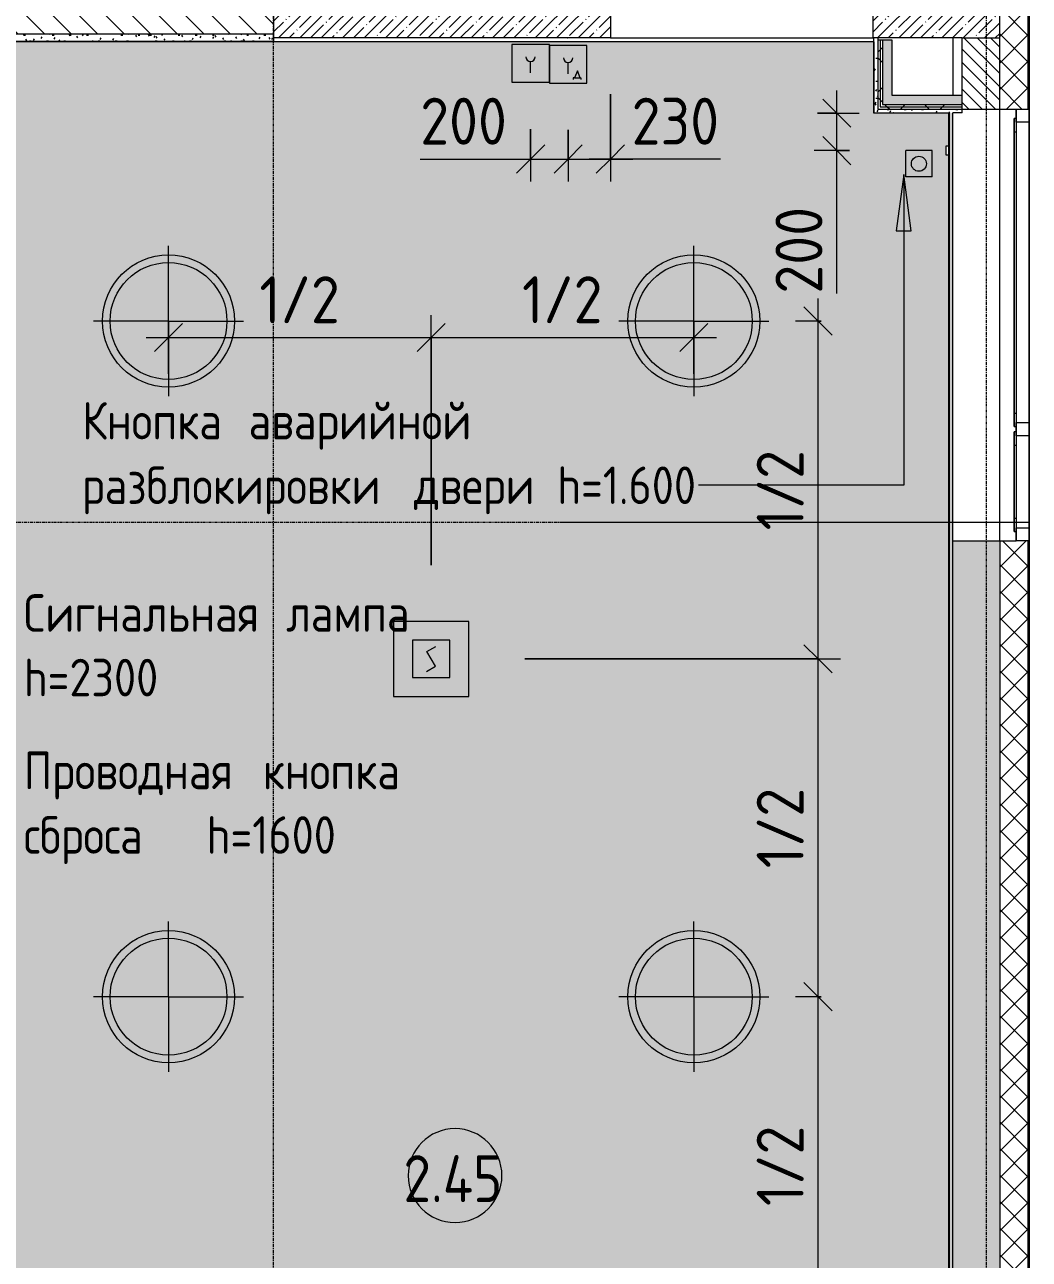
# Model space of a CAD drawing. Header units: millimetres. Extents: x 81548 to 272142, y -8553 to 29000.
# Drawn here: x 119883 to 125238, y 3872 to 10450 of the extents above; entities that cross this region are included whole.
import ezdxf

# ---------------------------------------------------------------- set-up
doc = ezdxf.new("R2010")
doc.units = ezdxf.units.MM
doc.linetypes.add('Осевая', pattern=[31.75, 6.35, -4.7625, 15.875, -4.7625])
for name, color, linetype, lineweight in [('A-ANNO-DIMS', 7, 'Continuous', 9), ('A-ANNO-DIMS-100', 7, 'Continuous', 9), ('A-AREA-IDEN', 7, 'Continuous', 9), ('A-GLAZ', 7, 'Continuous', 9), ('A-GLAZ-1', 7, 'Continuous', 13), ('A-WALL', 7, 'Continuous', 9), ('I-WALL', 7, 'Continuous', 9), ('Q-SPCQ', 7, 'Continuous', 9), ('Оси', 7, 'Continuous', 9), ('Оси-2', 7, 'Осевая', 9)]:
    doc.layers.add(name, color=color, linetype=linetype, lineweight=lineweight)
for name, color, linetype, lineweight, true_color in [('A-ANNO-NOTE', 1, 'Continuous', 9, 0xff0000), ('A-CLNG-1', 7, 'Continuous', 9, 0xeaeaea), ('A-WALL-1', 7, 'Continuous', 9, 0x3c3c3c), ('A-WALL-FNSH-1', 7, 'Continuous', 9, 0x3c3c3c), ('G-ANNO-TEXT-1', 7, 'Continuous', 9, 0x3c3c3c), ('I-WALL-1', 7, 'Continuous', 9, 0x535353), ('Q-SPCQ-3', 7, 'Continuous', 9, 0x008040), ('Q-SPCQ-4', 1, 'Continuous', 9, 0xff0000)]:
    doc.layers.add(name, color=color, linetype=linetype, lineweight=lineweight, true_color=true_color)
doc.layers.add('A-CLNG-PATT-1', color=7, linetype='Continuous', lineweight=9, transparency=1)
doc.styles.add('GOST Common', font='GOST_Common.ttf', dxfattribs={"width": 0.9, "height": 200})
doc.styles.add('GOST Common_1', font='GOST_Common.ttf', dxfattribs={"width": 0.9, "height": 250})
doc.styles.add('ISOCPEUR', font='isocpeur.ttf', dxfattribs={"width": 0.9, "height": 250})
doc.dimstyles.new('ISO-2_5_0_9К_БОЛЬШОЙ', dxfattribs={"dimscale": 304.8, "dimtxt": 248.995294, "dimasz": 0.492126, "dimexe": 0.393701, "dimexo": 0.984252, "dimgap": 0, "dimtad": 1, "dimdec": 0, "dimrnd": 10, "dimzin": 0, "dimdsep": 46, "dimtxsty": 'ISOCPEUR', "dimblk1": 'OBLIQUE', "dimblk2": 'OBLIQUE', "dimsah": 1, "dimcen": 0.09, "dimdle": 0.393701, "dimazin": 0, "dimtfac": 1, "dimtdec": 4, "dimtix": 1, "dimtmove": 0, "dimatfit": 3, "dimfxl": 1, "dimtvp": 1, "dimtolj": 1, "dimtzin": 0, "dimarcsym": 2})
doc.dimstyles.new('ISO-2_5_0_9К_БОЛЬШОЙ_1', dxfattribs={"dimscale": 304.8, "dimtxt": 248.995294, "dimasz": 0.492126, "dimexe": 0.393701, "dimexo": 0.984252, "dimgap": 0, "dimtad": 1, "dimdec": 0, "dimrnd": 10, "dimzin": 0, "dimdsep": 46, "dimtxsty": 'ISOCPEUR', "dimblk1": 'OBLIQUE', "dimblk2": 'OBLIQUE', "dimsah": 1, "dimcen": 0.09, "dimdle": 0.393701, "dimazin": 0, "dimtfac": 1, "dimtdec": 4, "dimtix": 1, "dimtmove": 1, "dimatfit": 3, "dimfxl": 1, "dimtvp": 1, "dimtolj": 1, "dimtzin": 0, "dimarcsym": 2})
pattern_1 = [(45, (0, 0), (-57.024626, 57.024626), []), (45, (57.025, 0), (-57.024626, 57.024626), [100.806, -20.161, 3.353, -16.808])]
pattern_2 = [(0, (0, 0), (121.92, 30.48), [10.058, -81.382, 10.058, -81.382, -487.68]), (0, (0, 0), (121.92, 30.48), [-182.88, 10.058, -172.822, 10.058, -81.382, -213.36]), (0, (0, 0), (121.92, 30.48), [-457.2, 10.058, -50.902, 10.058, -142.342]), (120, (45.72, 15.24), (-87.356454, 90.345817), [10.058, -81.382, 10.058, -81.382, -487.68]), (120, (45.72, 15.24), (-87.356454, 90.345817), [-182.88, 10.058, -172.822, 10.058, -81.382, -213.36]), (120, (45.72, 15.24), (-87.356454, 90.345817), [-457.2, 10.058, -50.902, 10.058, -142.342]), (240, (60.96, 76.2), (-34.563546, -120.825817), [10.058, -81.382, 10.058, -81.382, -487.68]), (240, (60.96, 76.2), (-34.563546, -120.825817), [-182.88, 10.058, -172.822, 10.058, -81.382, -213.36]), (240, (60.96, 76.2), (-34.563546, -120.825817), [-457.2, 10.058, -50.902, 10.058, -142.342])]
pattern_3 = [(45, (0, 0), (-106.06602, 106.06602), []), (135, (0, 0), (-106.06602, -106.06602), [])]

# ---------------------------------------------------------------- blocks, each defined once
blk = doc.blocks.new('120_Окно_СКБ_2Ст_Фрамуга сверху - 120_Окно_СКБ_2Ст_2300х2500_h_ ДОО-22877051-Сводный план потолков 2 этажа в осях 23-33')
at = {"layer": 'A-GLAZ'}
for p, q in [((1150, 83), (-1150, 83)), ((-1080, 83), (1080, 83)), ((-1150, 13), (1150, 13)), ((-1080, 13), (1080, 13))]:
    blk.add_line(p, q, dxfattribs=at)
at = {"layer": 'A-GLAZ-1'}
for p, q in [((-1150, 13), (-1150, 83)), ((-1150, 83), (-1080, 83)), ((-1080, 83), (-1080, 13)), ((520, 13), (520, 83)), ((520, 83), (590, 83)), ((590, 83), (590, 13)), ((1080, 13), (1080, 83)), ((1080, 83), (1150, 83)), ((1150, 83), (1150, 13)), ((-1080, 13), (-1150, 13)), ((-1100, 13), (-1100, 3)), ((-1100, 3), (540, 3)), ((540, 3), (-1100, 3)), ((-1030, 3), (-1030, 13)), ((470, 3), (470, 13)), ((590, 13), (520, 13)), ((540, 3), (540, 13)), ((570, 13), (570, 3)), ((570, 3), (1100, 3)), ((1100, 3), (570, 3)), ((640, 3), (640, 13)), ((1030, 3), (1030, 13)), ((1150, 13), (1080, 13)), ((1100, 3), (1100, 13))]:
    blk.add_line(p, q, dxfattribs=at)
blk = doc.blocks.new('Кнопка аварийной разблокировки двери - Тип 1-29506767-Сводный план потолков 2 этажа в осях 23-33')
at = {"layer": 'Q-SPCQ-3'}
for p, q in [((-15, 230), (125, 230)), ((-15, 90), (-15, 230)), ((125, 90), (125, 230)), ((-15, 90), (125, 90)), ((100, 15.5), (150, 15.5)), ((100, 0.5), (100, 15.5)), ((150, 0.5), (100, 0.5)), ((150, 15.5), (150, 0.5))]:
    blk.add_line(p, q, dxfattribs=at)
blk.add_circle((55, 160), 40, dxfattribs=at)
blk = doc.blocks.new('Дистанционный пожарный извещатель - Монтируемые на перекрытии-30370891-Сводный план потолков 2 этажа в осях 23-33')
at = {"layer": 'Q-SPCQ'}
for p, q in [((0, 200), (-200, 200)), ((-200, 200), (-200, 0)), ((0, 0), (0, 200)), ((-100, 50), (-100, 110)), ((-200, 0), (0, 0)), ((-72.6, 28.2), (-72.6, 18.2)), ((-66.8, 28.2), (-72.6, 28.2)), ((-49.9, 64.5), (-66.8, 28.2)), ((-66.8, 28.2), (-36.8, 28.2)), ((-36.8, 28.2), (-49.9, 64.5)), ((-36.8, 28.2), (-31.8, 28.2)), ((-31.8, 28.2), (-31.8, 18.2))]:
    blk.add_line(p, q, dxfattribs=at)
blk.add_arc((-100, 135), 25, 180, 360, dxfattribs=at)
blk = doc.blocks.new('Извещатель пожарный ручной - Монтируемые на перекрытии-30371694-Сводный план потолков 2 этажа в осях 23-33')
at = {"layer": 'Q-SPCQ'}
for p, q in [((0, 200), (-200, 200)), ((-200, 200), (-200, 0)), ((0, 0), (0, 200)), ((-100, 50), (-100, 110)), ((-200, 0), (0, 0))]:
    blk.add_line(p, q, dxfattribs=at)
blk.add_arc((-100, 135), 25, 180, 360, dxfattribs=at)
blk = doc.blocks.new('Извещатель потолочный - Монтируемые на перекрытии-30363607-Сводный план потолков 2 этажа в осях 23-33')
at = {"layer": 'Q-SPCQ'}
for p, q in [((-300, 300), (-300, -100)), ((100, 300), (-300, 300)), ((100, -100), (100, 300)), ((0, 200), (-200, 200)), ((-200, 200), (-200, 0)), ((0, 0), (0, 200)), ((-122.5, 139), (-74.9, 166.5)), ((-100, 100), (-122.5, 139)), ((-77.5, 61), (-100, 100)), ((-200, 0), (0, 0)), ((-125.1, 33.5), (-77.5, 61)), ((-300, -100), (100, -100))]:
    blk.add_line(p, q, dxfattribs=at)
blk = doc.blocks.new('DIMBLOCK31-Сводный план потолков 2 этажа в осях 23-33')
at = {"layer": 'A-ANNO-DIMS-100'}
for p, q in [((124211.8, 9659), (124211.8, 10099)), ((124109, 9979), (124331.8, 9979)), ((124211.8, 9979), (124109, 9979)), ((124211.8, 9591.1), (124211.8, 9879)), ((124279.5, 9779), (124091.8, 9779)), ((124211.8, 9779), (124279.5, 9779)), ((124211.8, 9017.1), (124211.8, 9591.1))]:
    blk.add_line(p, q, dxfattribs=at)
at = {"layer": 'A-ANNO-DIMS-100', "lineweight": 20}
for p, q in [((124211.8, 9979), (124136.8, 10054)), ((124211.8, 9979), (124286.8, 9904)), ((124211.8, 9779), (124136.8, 9854)), ((124211.8, 9779), (124286.8, 9704))]:
    blk.add_line(p, q, dxfattribs=at)
at = {"layer": 'A-ANNO-DIMS-100', "color": 0, "insert": (123885.2, 9017.1), "char_height": 250, "width": 568.858, "attachment_point": 1, "rotation": 90, "line_spacing_factor": 1.149209, "style": 'ISOCPEUR'}
blk.add_mtext('200', dxfattribs=at)
blk = doc.blocks.new('_Oblique')
at = {"color": 0, "linetype": 'ByBlock', "lineweight": -2}
blk.add_line((-0.5, -0.5), (0.5, 0.5), dxfattribs=at)
blk = doc.blocks.new('DIMBLOCK47-Сводный план потолков 2 этажа в осях 23-33')
at = {"layer": 'A-ANNO-DIMS-100'}
for p, q in [((122580, 9894.1), (122580, 9614.3)), ((122580, 9734.3), (122580, 9894.1)), ((122780, 9889), (122780, 9614.3)), ((122780, 9734.3), (122780, 9889)), ((121991.5, 9734.3), (122565.5, 9734.3)), ((122460, 9734.3), (122780, 9734.3)), ((122565.5, 9734.3), (122680, 9734.3))]:
    blk.add_line(p, q, dxfattribs=at)
at = {"layer": 'A-ANNO-DIMS-100', "lineweight": 20}
for p, q in [((122580, 9734.3), (122655, 9809.3)), ((122780, 9734.3), (122855, 9809.3)), ((122580, 9734.3), (122505, 9659.3)), ((122780, 9734.3), (122705, 9659.3))]:
    blk.add_line(p, q, dxfattribs=at)
at = {"layer": 'A-ANNO-DIMS-100', "color": 0, "insert": (121991.5, 10060.9), "char_height": 250, "width": 568.858, "attachment_point": 1, "line_spacing_factor": 1.149209, "style": 'ISOCPEUR'}
blk.add_mtext('200', dxfattribs=at)
blk = doc.blocks.new('DIMBLOCK48-Сводный план потолков 2 этажа в осях 23-33')
at = {"layer": 'A-ANNO-DIMS-100'}
for p, q in [((123005, 10080), (123005, 9614.3)), ((123005, 9734.3), (123005, 10080)), ((122780, 9889), (122780, 9614.3)), ((122780, 9734.3), (122780, 9889)), ((122780, 9734.3), (123125, 9734.3)), ((123018.4, 9734.3), (122892.5, 9734.3)), ((123592.4, 9734.3), (123018.4, 9734.3))]:
    blk.add_line(p, q, dxfattribs=at)
at = {"layer": 'A-ANNO-DIMS-100', "lineweight": 20}
for p, q in [((122780, 9734.3), (122855, 9809.3)), ((123005, 9734.3), (123080, 9809.3)), ((122780, 9734.3), (122705, 9659.3)), ((123005, 9734.3), (122930, 9659.3))]:
    blk.add_line(p, q, dxfattribs=at)
at = {"layer": 'A-ANNO-DIMS-100', "color": 0, "insert": (123118.4, 10060.9), "char_height": 250, "width": 568.858, "attachment_point": 1, "line_spacing_factor": 1.149209, "style": 'ISOCPEUR'}
blk.add_mtext('230', dxfattribs=at)
blk = doc.blocks.new('DIMBLOCK100-Сводный план потолков 2 этажа в осях 23-33')
at = {"layer": 'A-ANNO-DIMS-100', "lineweight": 20}
for p, q in [((124111.7, 5271), (124036.7, 5346)), ((124111.7, 5271), (124186.7, 5196)), ((124111.7, 3471), (124036.7, 3546)), ((124111.7, 3471), (124186.7, 3396))]:
    blk.add_line(p, q, dxfattribs=at)
at = {"layer": 'A-ANNO-DIMS-100'}
for p, q in [((124111.7, 3471), (124111.7, 5391)), ((124128.3, 5271), (123991.7, 5271)), ((124111.7, 5271), (124128.3, 5271)), ((122550, 3471), (124231.7, 3471)), ((124111.7, 3471), (122550, 3471))]:
    blk.add_line(p, q, dxfattribs=at)
at = {"layer": 'A-ANNO-DIMS-100', "color": 0, "insert": (123785.1, 4155.5), "char_height": 250, "width": 517.144, "attachment_point": 1, "rotation": 90, "line_spacing_factor": 1.149209, "style": 'ISOCPEUR'}
blk.add_mtext('1/2', dxfattribs=at)
blk = doc.blocks.new('DIMBLOCK101-Сводный план потолков 2 этажа в осях 23-33')
at = {"layer": 'A-ANNO-DIMS-100'}
for p, q in [((120650, 8589), (120650, 8903)), ((122050, 7571), (122050, 8903)), ((120530, 8783), (122050, 8783)), ((120650, 8783), (120650, 8589)), ((122050, 8783), (122050, 7571))]:
    blk.add_line(p, q, dxfattribs=at)
at = {"layer": 'A-ANNO-DIMS-100', "lineweight": 20}
for p, q in [((120650, 8783), (120725, 8858)), ((122050, 8783), (122125, 8858)), ((120650, 8783), (120575, 8708)), ((122050, 8783), (121975, 8708))]:
    blk.add_line(p, q, dxfattribs=at)
at = {"layer": 'A-ANNO-DIMS-100', "color": 0, "insert": (121134.5, 9109.6), "char_height": 250, "width": 517.144, "attachment_point": 1, "line_spacing_factor": 1.149209, "style": 'ISOCPEUR'}
blk.add_mtext('1/2', dxfattribs=at)
blk = doc.blocks.new('DIMBLOCK102-Сводный план потолков 2 этажа в осях 23-33')
at = {"layer": 'A-ANNO-DIMS-100'}
for p, q in [((122050, 7571), (122050, 8903)), ((123450, 8589), (123450, 8903)), ((122050, 8783), (123570, 8783)), ((122050, 8783), (122050, 7571)), ((123450, 8783), (123450, 8589))]:
    blk.add_line(p, q, dxfattribs=at)
at = {"layer": 'A-ANNO-DIMS-100', "lineweight": 20}
for p, q in [((122050, 8783), (122125, 8858)), ((123450, 8783), (123525, 8858)), ((122050, 8783), (121975, 8708)), ((123450, 8783), (123375, 8708))]:
    blk.add_line(p, q, dxfattribs=at)
at = {"layer": 'A-ANNO-DIMS-100', "color": 0, "insert": (122534.5, 9109.6), "char_height": 250, "width": 517.144, "attachment_point": 1, "line_spacing_factor": 1.149209, "style": 'ISOCPEUR'}
blk.add_mtext('1/2', dxfattribs=at)
blk = doc.blocks.new('DIMBLOCK103-Сводный план потолков 2 этажа в осях 23-33')
at = {"layer": 'A-ANNO-DIMS-100', "lineweight": 20}
for p, q in [((124111.7, 7071), (124036.7, 7146)), ((124111.7, 7071), (124186.7, 6996)), ((124111.7, 5271), (124036.7, 5346)), ((124111.7, 5271), (124186.7, 5196))]:
    blk.add_line(p, q, dxfattribs=at)
at = {"layer": 'A-ANNO-DIMS-100'}
for p, q in [((122550, 7071), (124231.7, 7071)), ((124111.7, 7071), (122550, 7071)), ((124111.7, 5151), (124111.7, 7071)), ((124128.3, 5271), (123991.7, 5271)), ((124111.7, 5271), (124128.3, 5271))]:
    blk.add_line(p, q, dxfattribs=at)
at = {"layer": 'A-ANNO-DIMS-100', "color": 0, "insert": (123785.1, 5955.5), "char_height": 250, "width": 517.144, "attachment_point": 1, "rotation": 90, "line_spacing_factor": 1.149209, "style": 'ISOCPEUR'}
blk.add_mtext('1/2', dxfattribs=at)
blk = doc.blocks.new('DIMBLOCK104-Сводный план потолков 2 этажа в осях 23-33')
at = {"layer": 'A-ANNO-DIMS-100'}
for p, q in [((124111.7, 7071), (124111.7, 8991)), ((124128.3, 8871), (123991.7, 8871)), ((124111.7, 8871), (124128.3, 8871)), ((122550, 7071), (124231.7, 7071)), ((124111.7, 7071), (122550, 7071))]:
    blk.add_line(p, q, dxfattribs=at)
at = {"layer": 'A-ANNO-DIMS-100', "lineweight": 20}
for p, q in [((124111.7, 8871), (124036.7, 8946)), ((124111.7, 8871), (124186.7, 8796)), ((124111.7, 7071), (124036.7, 7146)), ((124111.7, 7071), (124186.7, 6996))]:
    blk.add_line(p, q, dxfattribs=at)
at = {"layer": 'A-ANNO-DIMS-100', "color": 0, "insert": (123785.1, 7755.5), "char_height": 250, "width": 517.144, "attachment_point": 1, "rotation": 90, "line_spacing_factor": 1.149209, "style": 'ISOCPEUR'}
blk.add_mtext('1/2', dxfattribs=at)
blk = doc.blocks.new('Марка_Помещения - Номер-25198446-Сводный план потолков 2 этажа в осях 23-33')
at = {"layer": 'A-AREA-IDEN'}
for start, end in [(360, 180), (180, 360)]:
    blk.add_arc((0, 0), 2.5, start, end, dxfattribs=at)

msp = doc.modelspace()

# ---------------------------------------------------------------- hatches: boundary and pattern name
at = {"layer": 'A-CLNG-PATT-1'}
h = msp.add_hatch(color=256, dxfattribs=at)
h.paths.add_polyline_path([(123987.2, 170), (124809, 170), (124809, 9754), (124794, 9754), (124794, 9804), (124809, 9804), (124809, 9979), (124410, 9980), (124410, 10359), (119351, 10359), (119351, 170), (120770, 170), (120770, 520), (121150, 520), (121150, 170), (123730, 170)])
h.paths.add_polyline_path([(118830, 170), (119290, 170.5), (119290, 5160), (111910, 5160), (111909, 6600), (109770, 6599), (109770, 170), (112510, 170), (112510, 520), (112890, 520), (112890, 170), (115179, 170), (115180, 520), (115650, 520), (115650, 170), (117930, 170)])
h.paths.add_polyline_path([(118680, 5139), (118580, 5139), (118580, 5159), (118680, 5159)])
h.paths.add_polyline_path([(117855, 5139), (117855, 5159), (117955, 5159), (117955, 5139)])
at = {"layer": 'A-WALL'}
h = msp.add_hatch(dxfattribs=at)
h.set_pattern_fill('FP_1', color=256, style=0, pattern_type=2)
h.set_pattern_definition([(45, (0, 0), (-70.71068, 70.71068), []), (135, (0, 0), (-70.71068, -70.71068), [])])
h.paths.add_polyline_path([(125230, -250), (125230, 7700), (125080, 7700), (125080, -250)])
h.paths.add_polyline_path([(125080, 10000), (125230, 10000), (125230, 11920), (125080, 11920), (125080, 10095.8)])
h.paths.add_polyline_path([(125080, 13120), (125230, 13120), (125230, 21400), (125080, 21400), (125080, 13687.6)])
h = msp.add_hatch(dxfattribs=at)
h.set_pattern_fill('FP_3', color=256, style=0, pattern_type=2)
h.set_pattern_definition([(135, (0, 0), (-35.35534, -35.35534), [])])
h.paths.add_polyline_path([(124880, 10000), (125080, 10000), (125080, 10380), (124880, 10380), (124880, 10095.8)])
at = {"layer": 'G-ANNO-TEXT-1'}
msp.add_hatch(color=256, dxfattribs=at).paths.add_polyline_path([(124568.5, 9651.1), (124529, 9351.1), (124608, 9351.1)])
at = {"layer": 'I-WALL'}
h = msp.add_hatch(dxfattribs=at)
h.set_pattern_fill('FP_4', color=256, style=0, pattern_type=2)
h.set_pattern_definition([(135, (0, 0), (-70.71068, -70.71068), [])])
h.paths.add_polyline_path([(121210, 10400), (121210, 10600), (119330, 10600), (119330, 10400), (120172.3, 10400)])
h.paths.add_polyline_path([(111930, 10400), (111930, 10600), (111180, 10600), (111180, 10400), (111270.8, 10400)])
h.paths.add_polyline_path([(109650, 10400), (110230, 10400), (110230, 10600), (109105, 10600), (109105, 10400)])
h.paths.add_polyline_path([(107705, 10400), (107705, 10600), (107350, 10600), (107350, 10400), (107455.9, 10400)])
h = msp.add_hatch(dxfattribs=at)
h.set_pattern_fill('FP_2', color=256, style=0, pattern_type=2)
h.set_pattern_definition(pattern_1)
h.paths.add_polyline_path([(124880, 10380), (125080, 10380), (125080, 10600), (124405, 10600), (124405, 10380), (124430, 10380)])
h.paths.add_polyline_path([(122715.6, 10380), (123005, 10380), (123005, 10600), (121210, 10600), (121210, 10380), (121444, 10380)])
h = msp.add_hatch(dxfattribs=at)
h.set_pattern_fill('FP_20', color=256, style=0, pattern_type=2)
h.set_pattern_definition(pattern_2)
h.paths.add_polyline_path([(121210, 10360), (121210, 10400), (119330, 10400), (119330, 10360), (120172.3, 10360)])
h = msp.add_hatch(dxfattribs=at)
h.set_pattern_fill('FP_20', color=256, style=0, pattern_type=2)
h.set_pattern_definition(pattern_2)
h.paths.add_polyline_path([(124430, 10000), (124430, 10380), (124410, 10380), (124410, 10000)])
h = msp.add_hatch(dxfattribs=at)
h.set_pattern_fill('FP_30', color=256, style=0, pattern_type=2)
h.set_pattern_definition(pattern_3)
h.paths.add_polyline_path([(124430, 10000), (124442.5, 10000), (124442.5, 10370), (124430, 10370), (124430, 10095.8)])
h = msp.add_hatch(dxfattribs=at)
h.set_pattern_fill('FP_30', color=256, style=0, pattern_type=2)
h.set_pattern_definition(pattern_3)
h.paths.add_polyline_path([(124442.5, 10012.5), (124455, 10012.5), (124455, 10370), (124442.5, 10370), (124442.5, 10095.8)])
for points in [[(124455, 10025), (124505, 10025), (124505, 10370), (124455, 10370), (124455, 10095.8)], [(124880, 10025), (124880, 10075), (124505, 10075), (124505, 10025), (124623.1, 10025)]]:
    msp.add_hatch(color=256, dxfattribs=at).paths.add_polyline_path(points)
h = msp.add_hatch(dxfattribs=at)
h.set_pattern_fill('FP_20', color=256, style=0, pattern_type=2)
h.set_pattern_definition(pattern_2)
h.paths.add_polyline_path([(124830, 9980), (124880, 9980), (124880, 10000), (124410, 10000), (124410, 9980), (124810, 9980)])
h = msp.add_hatch(dxfattribs=at)
h.set_pattern_fill('FP_30', color=256, style=0, pattern_type=2)
h.set_pattern_definition(pattern_3)
h.paths.add_polyline_path([(124880, 10000), (124880, 10012.5), (124442.5, 10012.5), (124442.5, 10000), (124623.1, 10000)])
h = msp.add_hatch(dxfattribs=at)
h.set_pattern_fill('FP_30', color=256, style=0, pattern_type=2)
h.set_pattern_definition(pattern_3)
h.paths.add_polyline_path([(124880, 10012.5), (124880, 10025), (124455, 10025), (124455, 10012.5), (124623.1, 10012.5)])
h = msp.add_hatch(dxfattribs=at)
h.set_pattern_fill('FP_20', color=256, style=0, pattern_type=2)
h.set_pattern_definition(pattern_2)
h.paths.add_polyline_path([(124830, 170), (124830, 9980), (124810, 9980), (124810, 170)])
h = msp.add_hatch(dxfattribs=at)
h.set_pattern_fill('FP_2', color=256, style=0, pattern_type=2)
h.set_pattern_definition(pattern_1)
h.paths.add_polyline_path([(124830, -100), (125080, -100), (125080, 7700), (124830, 7700), (124830, 150)])

# ---------------------------------------------------------------- linework, layer by layer
at = {"layer": 'A-ANNO-NOTE'}
for p, q in [((120650, 8871), (120650, 9271)), ((123450, 8871), (123450, 9271)), ((120650, 8871), (120250, 8871)), ((120650, 8871), (120650, 8471)), ((120650, 8871), (121050, 8871)), ((123450, 8871), (123050, 8871)), ((123450, 8871), (123450, 8471)), ((123450, 8871), (123850, 8871)), ((120650, 5271), (120650, 5671)), ((123450, 5271), (123450, 5671)), ((120650, 5271), (120250, 5271)), ((120650, 5271), (120650, 4871)), ((120650, 5271), (121050, 5271)), ((123450, 5271), (123050, 5271)), ((123450, 5271), (123450, 4871)), ((123450, 5271), (123850, 5271))]:
    msp.add_line(p, q, dxfattribs=at)
for centre, radius in [((120650, 8871), 352), ((123450, 8871), 352), ((120650, 8871), 311.5), ((123450, 8871), 311.5), ((120650, 5271), 352), ((123450, 5271), 352), ((120650, 5271), 311.5), ((123450, 5271), 311.5)]:
    msp.add_circle(centre, radius, dxfattribs=at)
at = {"layer": 'A-CLNG-1'}
for p, q in [((124410, 10359), (119351, 10359)), ((124809, 9804), (124809, 9979)), ((124809, 170), (124809, 9754))]:
    msp.add_line(p, q, dxfattribs=at)
at = {"layer": 'A-WALL'}
for p, q in [((125080, 10000), (125080, 11920)), ((125230, 11920), (125230, 10000)), ((125233, 11920), (125233, 10000)), ((121210, 10825), (121210, 10360)), ((121210, 10400), (119330, 10400)), ((124442.5, 10370), (124442.5, 10012.5)), ((124455, 10370), (124455, 10025)), ((124880, 10380), (125080, 10380)), ((124442.5, 10012.5), (124880, 10012.5)), ((124455, 10025), (124880, 10025)), ((124410, 9980), (124810, 9980)), ((124809, 9980), (124809, 9979)), ((124810, 9980), (124810, 170)), ((124830, 150), (124830, 9980)), ((125230, 7700), (125230, -250)), ((125233, 7700), (125233, -253))]:
    msp.add_line(p, q, dxfattribs=at)
at = {"layer": 'A-WALL-1'}
for p, q in [((123005, 10620), (123005, 10380)), ((124405, 10380), (124405, 10620)), ((121210, 10360), (119350, 10360)), ((123005, 10380), (121210, 10380)), ((124880, 10380), (124405, 10380)), ((124410, 10359.5), (124410, 10380)), ((124430, 10380), (124430, 10000)), ((124430, 10370), (124505, 10370)), ((124505, 10370), (124505, 10075)), ((124880, 9980), (124880, 10380)), ((124505, 10075), (124880, 10075)), ((124430, 10000), (125168, 10000)), ((124880, 9980), (124830, 9980)), ((124830, 7700), (125168, 7700)), ((125080, 7700), (125080, -100))]:
    msp.add_line(p, q, dxfattribs=at)
at = {"layer": 'A-WALL-FNSH-1'}
for p, q in [((125238, 11920), (125238, 10000)), ((124409, 9979), (124409, 10359.5)), ((124409, 10359.5), (124410, 10359.5)), ((124410, 10359.5), (124410, 9980)), ((124809, 9979), (124409, 9979)), ((124809, 9754), (124809, 9804)), ((125238, 7700), (125238, -258))]:
    msp.add_line(p, q, dxfattribs=at)
at = {"layer": 'G-ANNO-TEXT-1'}
for p, q in [((124568.5, 9651.1), (124529, 9351.1)), ((124608, 9351.1), (124568.5, 9651.1)), ((124568.5, 9651.1), (124568.5, 7996.1)), ((124529, 9351.1), (124608, 9351.1)), ((123529.4, 7996.1), (123475.6, 7996.1)), ((124568.5, 7996.1), (123529.4, 7996.1))]:
    msp.add_line(p, q, dxfattribs=at)
at = {"layer": 'I-WALL-1'}
for p, q in [((123005, 10380), (124405, 10380)), ((124830, 10380), (124830, 10075)), ((125080, 7700), (125080, 10000))]:
    msp.add_line(p, q, dxfattribs=at)
at = {"layer": 'Оси'}
msp.add_line((122738, 7800), (125238, 7800), dxfattribs=at)
at = {"layer": 'Оси-2'}
for p, q in [((121210, 593.7), (121210, 19415.1)), ((125010, 593.7), (125010, 19415.1)), ((84847.6, 7800), (122738, 7800))]:
    msp.add_line(p, q, dxfattribs=at)

# ---------------------------------------------------------------- block references
at = {"layer": 'A-AREA-IDEN', "xscale": 99.99999999999993, "yscale": 99.99999999999993, "zscale": 99.99999999999993}
msp.add_blockref('Марка_Помещения - Номер-25198446-Сводный план потолков 2 этажа в осях 23-33', (122177, 4318), dxfattribs=at)
at = {"layer": 'A-GLAZ', "rotation": 269.9999999999999}
msp.add_blockref('120_Окно_СКБ_2Ст_Фрамуга сверху - 120_Окно_СКБ_2Ст_2300х2500_h_ ДОО-22877051-Сводный план потолков 2 этажа в осях 23-33', (125155, 8850), dxfattribs=at)
at = {"layer": 'Q-SPCQ-3', "rotation": 89.99999999999991}
msp.add_blockref('Кнопка аварийной разблокировки двери - Тип 1-29506767-Сводный план потолков 2 этажа в осях 23-33', (124809.5, 9654), dxfattribs=at)
at = {"layer": 'Q-SPCQ-4'}
for name, p in [('Извещатель пожарный ручной - Монтируемые на перекрытии-30371694-Сводный план потолков 2 этажа в осях 23-33', (122680, 10144.1)), ('Дистанционный пожарный извещатель - Монтируемые на перекрытии-30370891-Сводный план потолков 2 этажа в осях 23-33', (122880, 10139)), ('Извещатель потолочный - Монтируемые на перекрытии-30363607-Сводный план потолков 2 этажа в осях 23-33', (122150, 6971))]:
    msp.add_blockref(name, p, dxfattribs=at)

# ---------------------------------------------------------------- texts
at = {"layer": 'A-AREA-IDEN', "insert": (121902.3, 4426.5), "char_height": 250, "width": 685.443, "attachment_point": 1, "style": 'GOST Common_1'}
msp.add_mtext('2.45', dxfattribs=at)
at = {"layer": 'G-ANNO-TEXT-1', "char_height": 200, "attachment_point": 1, "style": 'GOST Common'}
for s, insert, width in [('Кнопка', (120189.5, 8440.1), 995.696), ('\\fGOST Common|b0|i0|c204|p34|;\\W.9; ', (121011, 8440.1), 79.367), ('аварийной', (121076.5, 8440.1), 1471.898), ('\\fGOST Common|b0|i0|c204|p34|;\\W.9; ', (122291, 8440.1), 79.367), ('разблокировки', (120189.5, 8096.1), 2063.544), ('\\fGOST Common|b0|i0|c204|p34|;\\W.9; ', (121892.1, 8096.1), 79.367), (' h=1.600', (122612.4, 8096.1), 1046.202), ('двери', (121957.6, 8096.1), 793.671), ('Сигнальная', (119878.4, 7415.4), 1616.202), ('\\fGOST Common|b0|i0|c204|p34|;\\W.9; ', (121211.9, 7415.4), 79.367), ('лампа', (121277.4, 7415.4), 851.392), ('h=2300', (119878.4, 7071.4), 945.19), ('Проводная', (119878.4, 6576.5), 1464.683), ('\\fGOST Common|b0|i0|c204|p34|;\\W.9; ', (121086.9, 6576.5), 79.367), ('кнопка', (121152.4, 6576.5), 974.05), ('\\fGOST Common|b0|i0|c204|p34|;\\W.9; ', (121956.1, 6576.5), 79.367), ('сброса', (119878.4, 6232.6), 916.329), ('  h=1600', (120634.5, 6232.6), 1060.633)]:
    msp.add_mtext(s, dxfattribs=dict(at, insert=insert, width=width))

# ---------------------------------------------------------------- dimensions: what is measured, and where the dimension line sits
at = {"layer": 'A-ANNO-DIMS'}
for base, p1, p2, override, picture, middle in [((123005, 9734.3), (122780, 10189), (123005, 10380), {"dimpost": '<>', "dimfxl": 295.137256}, 'DIMBLOCK48-Сводный план потолков 2 этажа в осях 23-33', (123402.8, 9894.3)), ((122780, 9734.3), (122580, 10194.1), (122780, 10189), {"dimpost": '<>', "dimfxl": 200.066093}, 'DIMBLOCK47-Сводный план потолков 2 этажа в осях 23-33', (122275.9, 9894.3))]:
    dim = msp.add_linear_dim(base=base, p1=p1, p2=p2, dimstyle='ISO-2_5_0_9К_БОЛЬШОЙ_1', override=override, dxfattribs=at)
    dim.commit()
    dim.dimension.update_dxf_attribs({"geometry": picture, "text_midpoint": middle, "dimtype": 160})
dim = msp.add_linear_dim(base=(124211.8, 9979), p1=(124579.5, 9779), p2=(124409, 9979), angle=90, dimstyle='ISO-2_5_0_9К_БОЛЬШОЙ_1', override={"dimpost": '<>', "dimfxl": 262.812195}, dxfattribs=at)
dim.commit()
dim.dimension.update_dxf_attribs({"geometry": 'DIMBLOCK31-Сводный план потолков 2 этажа в осях 23-33', "text_midpoint": (124051.8, 9301.5), "dimtype": 160, "text_rotation": 90})
for base, p1, p2, picture, middle in [((122050, 8783), (120650, 8889), (122050, 7271), 'DIMBLOCK101-Сводный план потолков 2 этажа в осях 23-33', (121350, 8908)), ((123450, 8783), (122050, 7271), (123450, 8889), 'DIMBLOCK102-Сводный план потолков 2 этажа в осях 23-33', (122750, 8908))]:
    dim = msp.add_linear_dim(base=base, p1=p1, p2=p2, text='1/2', dimstyle='ISO-2_5_0_9К_БОЛЬШОЙ', override={"dimpost": '<>', "dimfxl": 2139.638094}, dxfattribs=at)
    dim.commit()
    dim.dimension.update_dxf_attribs({"geometry": picture, "text_midpoint": middle})
for base, p1, p2, picture, middle in [((124111.7, 8871), (122250, 7071), (123828.3, 8871), 'DIMBLOCK104-Сводный план потолков 2 этажа в осях 23-33', (123986.7, 7971)), ((124111.7, 7071), (123828.3, 5271), (122250, 7071), 'DIMBLOCK103-Сводный план потолков 2 этажа в осях 23-33', (123986.7, 6171)), ((124111.7, 5271), (122250, 3471), (123828.3, 5271), 'DIMBLOCK100-Сводный план потолков 2 этажа в осях 23-33', (123986.7, 4371))]:
    dim = msp.add_linear_dim(base=base, p1=p1, p2=p2, angle=90, text='1/2', dimstyle='ISO-2_5_0_9К_БОЛЬШОЙ', override={"dimpost": '<>', "dimfxl": 2393.956082}, dxfattribs=at)
    dim.commit()
    dim.dimension.update_dxf_attribs({"geometry": picture, "text_midpoint": middle})

doc.saveas('drawing.dxf')
